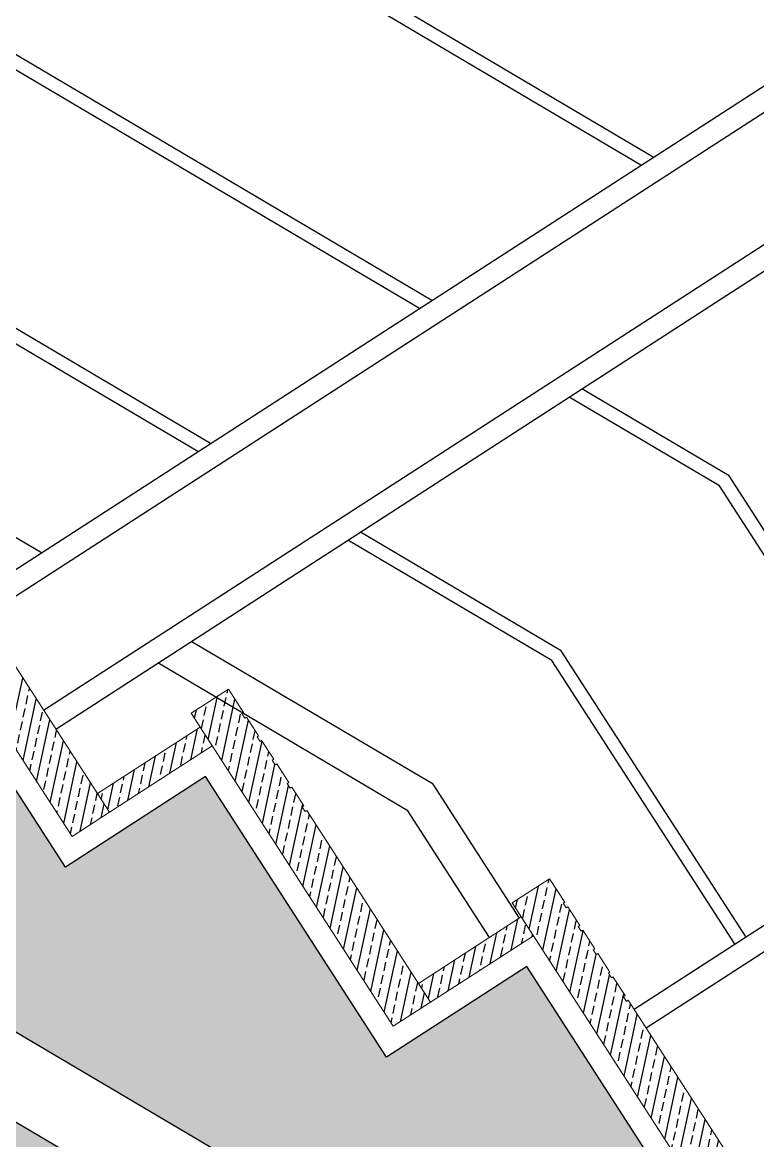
# Model space of a CAD drawing. Extents: x 1 to 1213870, y 9 to 1586095.
# Drawn here: x 606940.775 to 606941.437, y 793028.946 to 793029.951 of the extents above; entities that cross this region are included whole.
import ezdxf

# ---------------------------------------------------------------- set-up
doc = ezdxf.new("R2010")
doc.units = 0
doc.header["$LTSCALE"] = 10
doc.header["$MEASUREMENT"] = 0
doc.layers.get('0').update_dxf_attribs({"color": 255})
for name, color, linetype in [('lA-DE-SEC-LINE', 40, 'Continuous'), ('LA-DT-HATCH', 252, 'Continuous'), ('LA-DT-SEC-LINE-LAYER', 254, 'Continuous')]:
    doc.layers.add(name, color=color, linetype=linetype)
for name, color, linetype, lineweight in [('LA-DT-CAP&CLADDING', 70, 'Continuous', 0), ('LA-DT-ELEVATION 0', 170, 'Continuous', 25), ('LA-DT-ELEVATION2', 52, 'Continuous', 25)]:
    doc.layers.add(name, color=color, linetype=linetype, lineweight=lineweight)

# ---------------------------------------------------------------- blocks, each defined once
blk = doc.blocks.new('TREAD')
at = {"layer": 'LA-DT-HATCH'}
h = blk.add_hatch(dxfattribs=at)
h.set_pattern_fill('ANSI33', color=256, scale=0.06349999999999997, angle=105.4199711007252, style=0)
h.set_pattern_definition([(44.99999999999992, (-0.7423582225991412, -0.0106241746689193), (-0.01122532015133642, 0.01122532015133645), []), (44.99999999999992, (-0.7311329024331643, -0.01062417478533462), (-0.01122532015133642, 0.01122532015133645), [0.007937499999999997, -0.003968749999999998])])
h.paths.add_polyline_path([(2.074999997916166, -93.4442418430699), (2.074999994190875, -93.44597662321758), (2.06999999564141, -93.4459766226355), (2.069999996572733, -93.44424183981027), (2.049999997194391, -93.4442418392282), (2.049999995040707, -93.44597662403248), (2.044999995850958, -93.44597662356682), (2.044999996374827, -93.44424183643423), (2.024999997753184, -93.44424183503725), (2.024999994551763, -93.4459766241489), (2.019999995478429, -93.44597662356682), (2.019999996817205, -93.44424183270894), (1.999999997555278, -93.44424183224328), (1.999999994703103, -93.44597662379965), (1.994999995164108, -93.44597662356682), (1.994999997026753, -93.44424182851799), (1.974999997299165, -93.44424182805233), (1.974999994854443, -93.44597662403248), (1.969999995839316, -93.44597662752494), (1.969999996304978, -93.44424182851799), (1.764999986451585, -93.44424762530252), (1.764999970619101, -93.48424762522336), (2.099999976926483, -93.48424778762273), (2.099999996193219, -93.44424185168464)])
at = {"layer": 'LA-DT-CAP&CLADDING'}
blk.add_lwpolyline([(2.074999997916166, -93.4442418430699), (2.074999994190875, -93.44597662321758), (2.06999999564141, -93.4459766226355), (2.069999996572733, -93.44424183981027), (2.049999997194391, -93.4442418392282), (2.049999995040707, -93.44597662403248), (2.044999995850958, -93.44597662356682), (2.044999996374827, -93.44424183643423), (2.024999997753184, -93.44424183503725), (2.024999994551763, -93.4459766241489), (2.019999995478429, -93.44597662356682), (2.019999996817205, -93.44424183270894), (1.999999997555278, -93.44424183224328), (1.999999994703103, -93.44597662379965), (1.994999995164108, -93.44597662356682), (1.994999997026753, -93.44424182851799), (1.974999997299165, -93.44424182805233), (1.974999994854443, -93.44597662403248), (1.969999995839316, -93.44597662752494), (1.969999996304978, -93.44424182851799), (1.969999996304978, -93.44424182851799), (1.969999996304978, -93.44424182851799), (1.764999986451585, -93.44424762530252), (1.764999986451585, -93.44424762530252), (1.764999986451585, -93.44424762530252), (1.764999970619101, -93.48424762522336), (2.099999976926483, -93.48424778762273), (2.099999996193219, -93.44424185168464)], close=True, dxfattribs=at)
blk = doc.blocks.new('RAISE')
at = {"layer": 'LA-DT-HATCH'}
h = blk.add_hatch(dxfattribs=at)
h.set_pattern_fill('ANSI33', color=256, scale=0.06349999999999997, angle=105.4199711007252, style=0)
h.set_pattern_definition([(44.99999999999992, (-1.284817458945327, 0.1942563545890152), (-0.01122532015133642, 0.01122532015133645), []), (44.99999999999992, (-1.27359213877935, 0.1942563547054306), (-0.01122532015133642, 0.01122532015133645), [0.007937499999999997, -0.003968749999999998])])
h.paths.add_polyline_path([(1.784999976633117, -93.3342477834085), (1.764999977545813, -93.33424778329208), (1.765001581865363, -93.44424602156505), (1.785001580952667, -93.44424602168147)])
at = {"layer": 'LA-DT-CAP&CLADDING'}
blk.add_lwpolyline([(1.784999976633117, -93.3342477834085), (1.764999977545813, -93.33424778329208), (1.765001581865363, -93.44424602156505), (1.785001580952667, -93.44424602168147)], close=True, dxfattribs=at)
blk = doc.blocks.new('TREAD 1')
at = {"layer": 'LA-DT-HATCH'}
h = blk.add_hatch(dxfattribs=at)
h.set_pattern_fill('ANSI33', color=256, scale=0.06349999999999997, angle=105.4199711007252, style=0)
h.set_pattern_definition([(44.99999999999992, (-1.042358222529292, 0.1393758226768114), (-0.01122532015133642, 0.01122532015133645), []), (44.99999999999992, (-1.031132902363315, 0.139375822560396), (-0.01122532015133642, 0.01122532015133645), [0.007937499999999997, -0.003968749999999998])])
h.paths.add_polyline_path([(1.774999998105359, -93.29424184572417), (1.774999994380069, -93.29597662587184), (1.769999995777053, -93.29597662528977), (1.769999996708375, -93.29424184246454), (1.749999997406867, -93.29424184188247), (1.749999995078561, -93.29597662668675), (1.744999996009883, -93.2959766263375), (1.744999996475545, -93.29424183920491), (1.724999997872529, -93.29424183780793), (1.7249999946129, -93.29597662680317), (1.719999995544222, -93.2959766263375), (1.719999996941206, -93.29424183536321), (1.699999997639698, -93.29424183501396), (1.69999999484573, -93.2959766263375), (1.694999995311392, -93.29597662622109), (1.694999997174037, -93.29424183128867), (1.674999997406867, -93.2942418307066), (1.674999995078561, -93.29597662668675), (1.669999996009884, -93.295976630121), (1.669999996475545, -93.29424183123047), (1.500000003143208, -93.29424764192663), (1.499999987310725, -93.33424764184747), (1.799999976996332, -93.334247790277), (1.799999996242714, -93.29424185439764)])
at = {"layer": 'LA-DT-CAP&CLADDING'}
blk.add_lwpolyline([(1.774999998105359, -93.29424184572417), (1.774999994380069, -93.29597662587184), (1.769999995777053, -93.29597662528977), (1.769999996708375, -93.29424184246454), (1.749999997406867, -93.29424184188247), (1.749999995078561, -93.29597662668675), (1.744999996009883, -93.2959766263375), (1.744999996475545, -93.29424183920491), (1.724999997872529, -93.29424183780793), (1.7249999946129, -93.29597662680317), (1.719999995544222, -93.2959766263375), (1.719999996941206, -93.29424183536321), (1.699999997639698, -93.29424183501396), (1.69999999484573, -93.2959766263375), (1.694999995311392, -93.29597662622109), (1.694999997174037, -93.29424183128867), (1.674999997406867, -93.2942418307066), (1.674999995078561, -93.29597662668675), (1.669999996009884, -93.295976630121), (1.669999996475545, -93.29424183123047), (1.669999996475545, -93.29424183123047), (1.669999996475545, -93.29424183123047), (1.500000003143208, -93.29424764192663), (1.500000003143208, -93.29424764192663), (1.500000003143208, -93.29424764192663), (1.499999987310725, -93.33424764184747), (1.799999976996332, -93.334247790277), (1.799999996242714, -93.29424185439764)], close=True, dxfattribs=at)
blk = doc.blocks.new('R-3')
at = {"layer": 'LA-DT-ELEVATION 0'}
for points in [[(-8.138653343834449, -98.59431987861171), (-8.138653343950864, -97.44521194766276)], [(-8.652778321702499, -97.44573315419257), (-8.652778321644291, -98.29431992652826)], [(-8.632778321567457, -97.44573315419257), (-8.632778321392834, -98.2943199366564)], [(-8.11865334387403, -98.59431988850702), (-8.118653343815822, -97.4552128528012)], [(-8.018653344130144, -98.59431993891485), (-8.01865334395552, -97.5052173784934)], [(-7.998653343878686, -98.59605477703735), (-7.998653343704063, -97.51521828363184)]]:
    blk.add_lwpolyline(points, dxfattribs=at)
at = {"layer": 'LA-DT-ELEVATION2'}
for points in [[(-7.998653343645856, -97.8640382469166), (-6.938653343589976, -98.39403823402245)], [(-7.998653343820479, -97.87745465431362), (-6.938653343589976, -98.40745464176871)], [(-8.632778321567457, -97.96224764059298), (-8.276280971535016, -97.96224764036015), (-8.138653343950864, -98.03106145281345)], [(-8.632778321334627, -97.97424764046445), (-8.27911378745921, -97.97424764034804), (-8.138653344009072, -98.04447786021046)], [(-7.998653343762271, -98.10106145124882), (-6.938653343764599, -98.63106143870391)], [(-7.998653343820479, -98.11447785864584), (-6.938653343648184, -98.64447784633376)], [(-8.632778321567457, -98.17424764065072), (-8.326327382121235, -98.17424764041789), (-8.138653343892656, -98.26808465714566)], [(-8.632778321625665, -98.18624764040578), (-8.329160197579768, -98.18624764028937), (-8.138653343601618, -98.28150106454268)], [(-8.50780418224167, -98.33624764042906), (-8.364570393343456, -98.33624764042906), (-8.138653343718033, -98.44920616259333)], [(-7.998653343878686, -98.33808465558104), (-6.938653343589976, -98.86808464315254)], [(-7.998653343762271, -98.35150106321089), (-6.938653343648184, -98.88150105078239)], [(-8.50780371541623, -98.36824764031917), (-8.372124568501022, -98.36824764008634), (-8.138653343892656, -98.48498324968386)], [(-7.998653343820479, -98.5192061610287), (-6.938653343531769, -99.04920614836738)]]:
    blk.add_lwpolyline(points, dxfattribs=at)

msp = doc.modelspace()

# ---------------------------------------------------------------- hatches: boundary and pattern name
at = {"layer": 'LA-DT-HATCH'}
h = msp.add_hatch(dxfattribs=at)
h.set_pattern_fill('AR-PARQ1', color=256, scale=0.009999999999999997, angle=-311.7119979072132, style=0)
h.set_pattern_definition([(32.86803099206154, (607017.400111138, 793092.4450958192), (0.03566603021562491, 0.1659154431891683), [0.12, -0.12]), (32.86803099206154, (607017.410965256, 793092.4282973632), (0.03566603021562491, 0.1659154431891683), [0.12, -0.12]), (32.86803099206154, (607017.4218193735, 793092.411498907), (0.03566603021562491, 0.1659154431891683), [0.12, -0.12]), (32.86803099206154, (607017.4326734913, 793092.3947004508), (0.03566603021562491, 0.1659154431891683), [0.12, -0.12]), (32.86803099206154, (607017.4435276089, 793092.3779019949), (0.03566603021562491, 0.1659154431891683), [0.12, -0.12]), (32.86803099206154, (607017.4543817269, 793092.3611035387), (0.03566603021562491, 0.1659154431891683), [0.12, -0.12]), (32.86803099206154, (607017.4652358446, 793092.3443050827), (0.03566603021562491, 0.1659154431891683), [0.12, -0.12]), (302.8680309920616, (607017.5009018747, 793092.5102205258), (-0.03566603021562491, -0.1659154431891683), [0.1199999999999997, -0.1199999999999997]), (302.8680309920616, (607017.5177003308, 793092.5210746435), (-0.03566603021562491, -0.1659154431891683), [0.1199999999999997, -0.1199999999999997]), (302.8680309920616, (607017.534498787, 793092.5319287613), (-0.03566603021562491, -0.1659154431891683), [0.1199999999999997, -0.1199999999999997]), (302.8680309920616, (607017.5512972432, 793092.542782879), (-0.03566603021562491, -0.1659154431891683), [0.1199999999999997, -0.1199999999999997]), (302.8680309920616, (607017.5680956992, 793092.5536369968), (-0.03566603021562491, -0.1659154431891683), [0.1199999999999997, -0.1199999999999997]), (302.8680309920616, (607017.5848941554, 793092.5644911145), (-0.03566603021562491, -0.1659154431891683), [0.1199999999999997, -0.1199999999999997]), (302.8680309920616, (607017.6016926114, 793092.5753452324), (-0.03566603021562491, -0.1659154431891683), [0.1199999999999997, -0.1199999999999997])])
h.paths.add_polyline_path([(606941.4092689854, 793027.9574848802), (606941.6192496831, 793028.093161356), (606941.3762439325, 793028.4692510167), (606941.1896324087, 793028.4816690905), (606940.9463835234, 793028.8581350378), (606938.4434480993, 793030.3364169926), (606938.2660194302, 793030.6110157917), (606938.3080157051, 793030.6381511724), (606937.8610577709, 793031.3298889487), (606937.5670847939, 793031.1399418863), (606938.1692298689, 793030.2080275784), (606941.0572317222, 793028.5023179769)])
h = msp.add_hatch(dxfattribs=at)
h.set_pattern_fill('AR-CONC', color=256, scale=0.009999999999999993, angle=-284.7119979072132, style=0)
h.set_pattern_definition([(19.86803104559857, (606944.065021833, 793034.3534871262), (0.05888367057341224, -0.04143323955105686), [0.007499999999999994, -0.08249999999999992]), (324.8680310455986, (606944.065021833, 793034.3534871262), (0.02575934044572129, 0.07202017610084724), [0.005999999999999996, -0.06599999999999995]), (70.3194755055986, (606944.0699288057, 793034.3500343565), (0.08464301043463311, 0.0305869359931026), [0.006374019199999996, -0.07011421119999996]), (16.05223104559856, (606944.0750617008, 793034.3707845553), (0.08399369855825685, -0.06789009872274107), [0.01124999999999999, -0.1237499999999999]), (66.5036665355986, (606944.0820611711, 793034.365127046), (0.1297363533568875, 0.03732932665240304), [0.009561034199999992, -0.1051713759999999]), (321.0521950355986, (606944.0750617008, 793034.3707845553), (0.1297363532779841, 0.03732932663986131), [0.008999999999999989, -0.09900000009999989]), (350.8680310455986, (606944.0812004484, 793034.3614402644), (0.03141358557988708, -0.06478569781138817), [0.007499999999999996, -0.08249999999999995]), (295.8680310455985, (606944.0812004484, 793034.3614402644), (0.05744570102226679, 0.05050188927016449), [0.005999999999999996, -0.06599999999999995]), (41.31947578559858, (606944.0838182473, 793034.3560414561), (0.08885928589085458, -0.014283808310494), [0.006374018999999997, -0.07011421119999994]), (7.368031045598594, (606944.065021833, 793034.3534871262), (0.01776272233663238, 0.02818062268992119), [0, -0.06519999999999997, 0, -0.06699999999999996, 0, -0.06624999999999996]), (337.3680310455986, (606944.065021833, 793034.3534871262), (0.04255134043961648, 0.0209056266778075), [0, -0.03819999999999996, 0, -0.06369999999999992, 0, -0.02524999999999998]), (297.3680310455986, (606944.0457351995, 793034.3646815787), (0.04503653940624746, -0.02874823949930704), [0, -0.02499999999999998, 0, -0.07799999999999994, 0, -0.1034999999999999]), (287.3680310455986, (606944.037086485, 793034.3697015125), (0.05546331130783473, -0.02061776551351308), [0, -0.03249999999999996, 0, -0.05179999999999995, 0, -0.07349999999999991])])
h.paths.add_polyline_path([(606941.1099562412, 793028.7339638107), (606941.3619330075, 793028.8967755365), (606941.228969533, 793029.102557575), (606941.1029811171, 793029.021151695), (606940.9401693527, 793029.2731285378), (606940.8141809385, 793029.1917226587), (606940.6513690797, 793029.4436994412), (606940.5253806466, 793029.3622935498), (606940.3625689765, 793029.6142704538), (606940.2365805623, 793029.5328645746), (606940.073768798, 793029.7848414179), (606939.9477803772, 793029.7034355346), (606939.7849686131, 793029.955412378), (606939.6589801924, 793029.8740064943), (606939.4961684282, 793030.1259833376), (606939.3701800075, 793030.0445774544), (606939.2073682433, 793030.2965542976), (606939.0813798225, 793030.2151484146), (606938.9185680583, 793030.4671252577), (606938.7925796374, 793030.3857193743), (606938.5999196345, 793030.6838910668), (606938.473931017, 793030.6024850567), (606938.5999194352, 793030.6838909378), (606938.389938734, 793030.5482144663), (606938.4932746119, 793030.3882859258), (606940.9962100362, 793028.9100039711)])

# ---------------------------------------------------------------- linework, layer by layer
at = {"layer": 'lA-DE-SEC-LINE', "elevation": 2.814086525212001e-09}
for points in [[(606938.4932746119, 793030.3882859258), (606940.9962100362, 793028.9100039711), (606941.1099562412, 793028.7339638107)], [(606941.1099562412, 793028.7339638107), (606941.3619330075, 793028.8967755365), (606941.228969533, 793029.102557575), (606941.1029811171, 793029.021151695), (606940.9401693527, 793029.2731285378), (606940.8141809385, 793029.1917226587), (606940.6513690797, 793029.4436994412)]]:
    msp.add_lwpolyline(points, dxfattribs=at)
at = {"layer": 'LA-DT-SEC-LINE-LAYER', "elevation": 0.0002265491682818337}
msp.add_lwpolyline([(606941.6192496828, 793028.0931613557), (606941.3762439324, 793028.4692510166), (606941.1896324086, 793028.4816690906), (606940.9463835234, 793028.8581350378), (606938.4434480992, 793030.3364169926), (606938.26601943, 793030.6110157917)], dxfattribs=at)

# ---------------------------------------------------------------- block references
at = {"xscale": -1, "rotation": 302.8680310150976}
for name, p in [('R-3', (607019.2000676538, 793089.6595239971, 2.815416788517822e-09)), ('TREAD', (607020.2975532312, 793078.4713621336, 2.814507288517806e-09)), ('TREAD', (607020.5863534166, 793078.3007911738, 2.814507288517805e-09)), ('RAISE', (607020.2975532312, 793078.4713621336, 2.814507288517806e-09)), ('TREAD 1', (607020.5863534166, 793078.3007911738, 2.814507288517805e-09)), ('RAISE', (607020.5863534166, 793078.3007911738, 2.814507288517805e-09))]:
    msp.add_blockref(name, p, dxfattribs=at)

doc.saveas('drawing.dxf')
